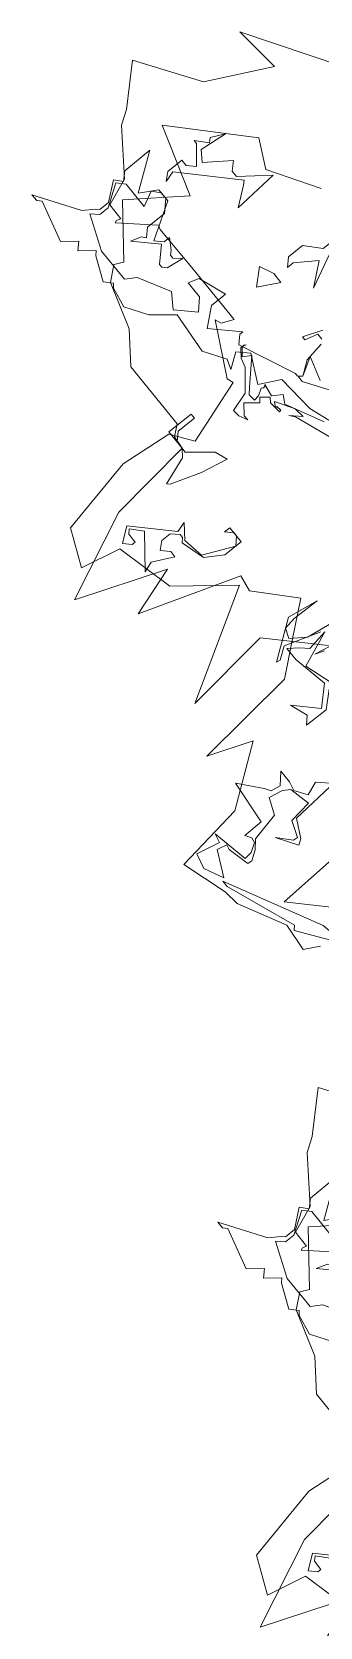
# Model space of a CAD drawing. Header units: metres. Extents: x -71 to 881, y -503 to 661.
# Drawn here: x 112.24 to 113.84, y -233.03 to -224.13 of the extents above; entities that cross this region are included whole.
import ezdxf

# ---------------------------------------------------------------- set-up
doc = ezdxf.new("R2010")
doc.units = ezdxf.units.M
doc.layers.add('ARBRE', color=100, linetype='Continuous', lineweight=13, true_color=0x00ff3f)

# ---------------------------------------------------------------- blocks, each defined once
blk = doc.blocks.new('WMF2', base_point=(0, 0.01))
at = {"color": 251, "lineweight": 0, "true_color": 0x636466}
for points in [[(193.55, -87.25), (201.48, -82.18), (206.17, -84.52), (217.5, -73.62), (205.76, -70.03), (212.07, -61.12), (204.08, -54.99), (204.77, -53.52), (202.84, -51.25), (195.1, -48.95), (190.12, -45.33), (178.29, -45.44), (176.89, -43.78), (174.7, -43.59), (173.01, -29.2), (166.39, -14.78), (160.89, -29.58), (158.19, -21.39), (152.68, -38.14), (149.95, -37.75), (143.85, -43.43), (139.57, -38.33), (135.29, -33.25), (133.39, -15.7), (130.63, -23.1), (123.64, -13.73), (121.99, -1.9), (114.39, -4.34), (111.72, -4.67), (103.98, -8.76), (99.27, -8.35), (97.95, -10.89)], [(100.3, -13.3), (97.37, -13.9), (96.16, -13.9), (102.61, -9.16), (103.21, -9.75), (114.9, -5.14), (116, -5.14), (100.3, -13.3), (100.3, -13.3)], [(122.03, -4.59), (121.2, -8.62), (122.72, -8.94), (116.58, -10.22), (116.74, -11.56), (117.68, -13), (118.53, -13.17), (119.53, -12.5), (119.62, -15.95), (127.05, -16.59), (123.52, -19.64), (122.5, -20.31), (122.25, -21.93), (124.05, -23.52), (121.84, -23.52), (120.32, -23.2), (118.31, -24.55), (119.17, -26.74), (115.88, -30.39)], [(117.14, -28.09), (116.53, -20.76), (113.49, -19.25), (112.89, -18.34), (116.25, -16.14), (114.07, -18.14), (114, -18.92), (116.7, -19.9), (117.23, -23.8), (120.73, -22.94), (121.42, -21.76), (121.9, -19.39), (119.14, -18.3), (118.02, -13.51), (116.67, -12.35), (115.65, -10.82), (115.72, -10.05), (119.34, -9.11), (120.19, -9.29), (120.53, -7.61), (116.29, -5.59), (119.5, -4.04), (122.03, -4.59), (122.03, -4.59)], [(206.64, -102.36), (221.47, -92.77), (213.62, -93.64), (218.84, -83.17), (228.67, -76.4), (223.08, -70.7), (221.59, -68.47), (214.46, -63.39), (212.7, -59.01), (209.83, -58.98), (210.04, -58.28), (209.88, -57.88), (205.22, -63.07), (204.55, -62.86), (196.2, -62.98), (185.71, -63.11), (186.56, -61.11), (187.58, -60.7), (178.92, -56.25), (177.9, -56.66), (174.32, -45.95), (177.81, -43.34), (178.67, -34.61), (175.87, -21.54), (169.72, -18.91), (168.26, -25.61), (158.55, -28.14), (151.66, -37.02), (141.23, -19.49), (142.97, -34.33), (135.13, -42.17)], [(108.09, -27.35), (107.21, -10.78), (98.49, -19.49)], [(169.87, -28.84), (169.25, -28.23), (167.56, -28.23), (167.56, -27.6), (168.66, -26.5), (170.48, -28.84), (164.64, -34.67), (165.12, -36.39), (162.8, -34.67), (159.28, -35.28), (156.97, -40.52), (158.19, -41.62), (158.8, -41.62), (159.88, -40.52), (159.88, -41.62), (156.97, -41.62), (156.97, -38.21), (158.8, -35.28), (162.8, -34.07), (163.41, -34.67), (164.03, -34.67), (165.12, -33.45), (165.12, -31.75), (164.03, -30.53), (162.8, -31.75), (161.71, -31.75), (163.41, -28.23), (162.8, -26.5), (168.04, -30.53), (169.87, -28.84), (169.87, -28.84)], [(127.86, -39.54), (126.03, -38.33), (124.94, -37.24), (127.24, -38.94), (128.46, -38.94), (129.55, -37.85), (127.24, -35.41), (127.24, -31.39), (128.46, -32.48), (131.38, -31.39), (127.86, -34.91), (130.76, -37.85), (136.62, -36.62), (138.93, -36.62), (137.71, -38.33), (136.62, -39.54), (137.23, -43.08), (134.79, -37.24), (127.86, -39.54), (127.86, -39.54)], [(134.82, -41.11), (135.39, -39.6), (134.06, -46.44)], [(137.61, -42.55), (139.52, -36.52), (138.12, -34.62), (138.22, -33.95), (142.72, -39.97), (141.89, -45.21), (141.95, -40.55), (141.61, -38.48), (139.96, -37.89), (138.27, -40.36), (137.04, -48.82)], [(174.7, -43.59), (178.13, -43.59), (178.13, -48.16), (177.26, -48.16), (177.26, -44.83), (176.02, -43.59), (173.91, -43.59), (170.9, -47.37), (168.8, -48.16), (169.68, -43.59), (171.36, -38.49), (171.81, -38.05), (173.47, -42.7), (174.7, -43.59), (174.7, -43.59)], [(220.57, -50.22), (221.79, -50.2), (214.78, -54.92), (213.59, -56.76), (213.1, -57.26), (213.13, -59.1), (215.47, -61.97), (214.27, -63.08), (215.5, -64.29), (215.56, -69.52), (211.34, -63.72), (209.67, -66.67), (207.37, -66.7), (203.77, -60.91), (202.56, -62.13), (202.58, -63.23), (200.85, -62.15), (200.24, -61.55), (199.64, -61.56), (198.56, -62.79), (199.01, -59.87), (199.61, -59.26), (200.21, -59.24), (202.55, -61.52), (206.05, -57.94), (205.47, -59.78), (204.85, -60.28), (206.1, -61.48), (206.14, -65.01), (207.85, -66.7), (209.07, -66.69), (210.27, -65.56), (209.03, -63.15), (213.66, -63.1), (214.86, -61.99), (212.51, -58.47), (212.49, -56.77), (213.57, -55.55), (207.7, -53.3), (201.85, -53.37), (200.78, -55.09), (195.57, -58.07), (193.11, -56.39), (190.24, -59.36), (192.08, -61.04), (195, -61.01), (194.41, -62.83), (189.81, -64.59), (189.77, -61.68), (187.3, -58.79), (183.33, -62.96), (183.33, -62.37), (182.1, -61.15), (172.77, -65.4), (172.29, -65.4), (171.68, -66.02), (173.43, -68.94), (169.39, -67.77)], [(163.5, -64.91), (166.9, -63.65), (173.36, -63.08), (175.14, -59.53), (179.8, -61.8), (181.48, -60.07), (179.75, -57.65), (181.46, -58.23), (184.95, -55.88), (192.02, -56.41), (194.9, -52.85), (198.42, -50.48), (201.82, -51.06), (202.43, -51.55), (203.66, -50.42), (207.69, -52.09), (208.3, -52.68), (210.1, -50.35), (211.21, -51.44), (213, -49.09), (219.97, -50.84), (220.57, -50.22), (220.57, -50.22)], [(159.56, -64.03), (167.3, -61.05), (168.14, -60.32), (166.54, -62.02), (168.32, -61.8), (171.36, -59.94), (170.42, -59.42), (170.47, -59.72), (169.59, -59.84), (169.56, -59.52), (171.59, -59.29), (172.31, -59.83), (173.34, -58.5), (172.64, -57.96), (174.22, -55.94), (172.57, -54.64), (171.71, -54.74), (173.12, -54.01), (174.29, -53.87), (175.3, -57.08), (178.61, -59.71), (180.18, -60.09), (181.49, -61.11), (181.56, -61.74), (181.3, -62.07), (181.53, -61.43), (180.22, -60.39), (179.42, -61.68), (175.68, -58.22), (174.72, -57.4), (173.53, -57.53), (173.65, -58.47), (174.34, -59.58), (174.13, -59.93), (174.18, -60.23), (174.45, -60.45), (172.34, -60.13), (171.33, -61.75), (169.98, -60.98), (163.78, -64.16)], [(171.68, -66.02), (173.31, -68.24), (173.88, -71.59)], [(174.47, -72.18), (175.5, -72.18), (176.09, -69.97), (176.66, -69.97), (175.5, -73.22)], [(166.11, -68.82), (171.09, -65.45), (172.15, -65.45), (171.68, -66.02), (171.68, -66.02)], [(187.57, -69.19), (189.89, -71.62), (187.57, -72.72), (185.74, -72.72), (187.57, -69.19), (187.57, -69.19)], [(211.1, -72.56), (210.01, -72.56), (208.8, -73.77), (211.73, -76.09), (212.35, -76.09), (210.51, -77.8), (211.1, -78.4), (210.01, -80.71), (210.51, -76.09), (208.8, -74.88), (205.88, -79.01), (204.66, -77.8), (203.56, -77.8), (200.04, -82.55), (199.42, -74.88), (201.73, -77.8), (202.34, -78.4), (210.51, -70.25), (210.01, -68.43), (211.1, -69.64), (211.1, -72.56), (211.1, -72.56)], [(184.65, -79.77), (186.95, -76.25), (186.95, -75.04), (188.18, -76.25), (188.18, -79.17), (185.74, -81.48), (185.74, -84.42), (181.72, -76.25), (184.65, -79.77), (184.65, -79.77)]]:
    blk.add_lwpolyline(points, dxfattribs=at)

msp = doc.modelspace()

# ---------------------------------------------------------------- block references
at = {"layer": 'ARBRE', "color": 251, "lineweight": 5, "true_color": 0x636466, "xscale": 0.03451886634015593, "yscale": 0.03451886634015593, "zscale": 0.03451886634015593, "rotation": 128.5771086415459}
for p in [(115.6561, -232.1086), (116.6889, -237.8341)]:
    msp.add_blockref('WMF2', p, dxfattribs=at)

doc.saveas('drawing.dxf')
